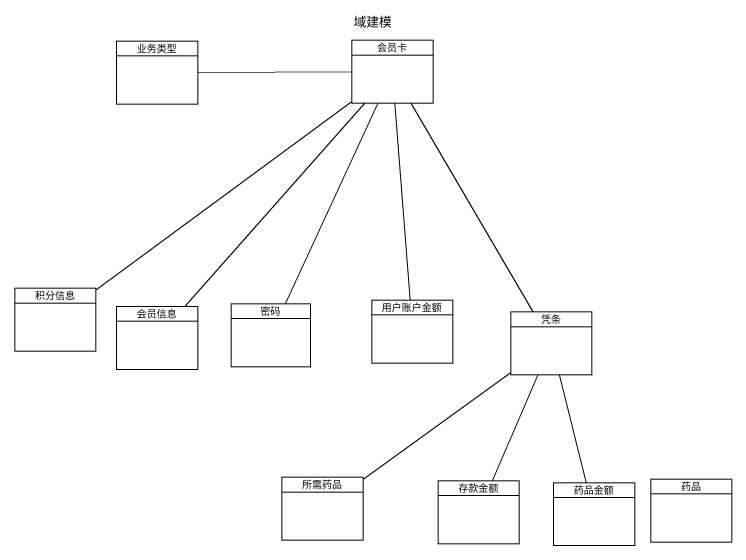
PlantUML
@startuml
title 域建模
hide circle
hide empty members
class 业务类型
class 会员卡
class 积分信息
class 会员信息
class 密码
class 用户账户金额
class 凭条
class 所需药品
class 存款金额
class 药品金额
class 药品
业务类型 -right- 会员卡
积分信息 -up- 会员卡
会员信息 -up- 会员卡
密码 -up- 会员卡
用户账户金额 -up- 会员卡
凭条 -up- 会员卡
凭条 -- 所需药品
凭条 -- 存款金额
凭条 -- 药品金额
@enduml
